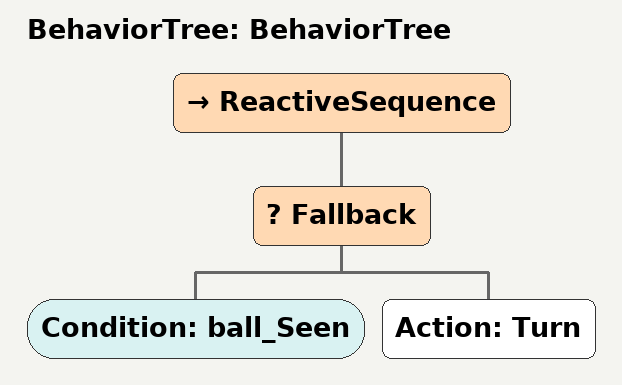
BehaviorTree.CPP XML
<?xml version="1.0"?>
<root main_tree_to_execute="BehaviorTree">
    <BehaviorTree ID="BehaviorTree">
        <ReactiveSequence>
            <Fallback>
                <Condition ID="ball_Seen"/>
                <Action ID="Turn"/>
            </Fallback>
        </ReactiveSequence>
    </BehaviorTree>
</root>
